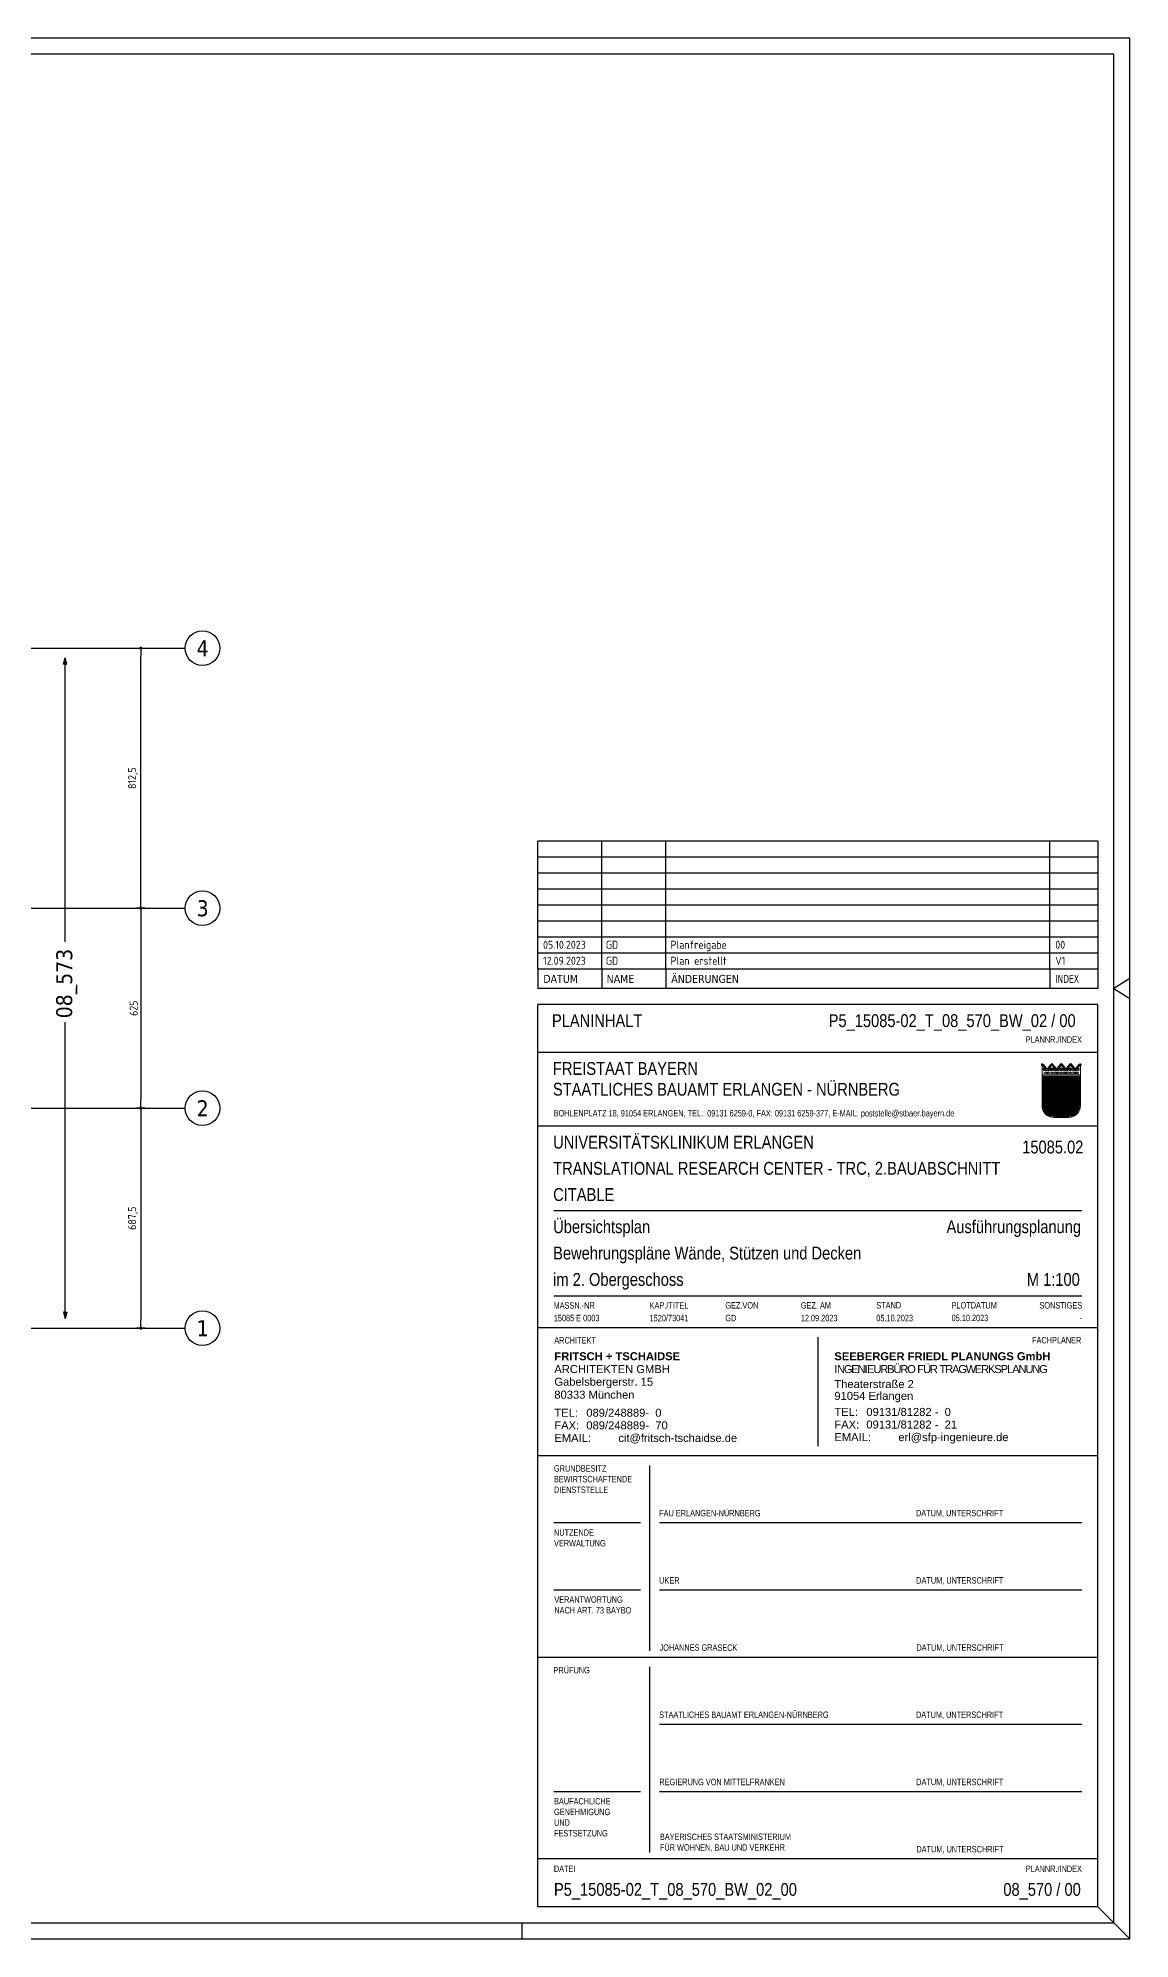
# Model space of a CAD drawing. Extents: x -12.5 to 84.1, y 0 to 59.4.
# Drawn here: x 50 to 84.1, y 0 to 59.4 of the extents above; entities that cross this region are included whole.
import ezdxf
from ezdxf.enums import TextEntityAlignment as Align

# ---------------------------------------------------------------- set-up
doc = ezdxf.new("R2010")
doc.units = 0
doc.linetypes.add('AUSGEZOGEN', pattern=[1000.01, 1000, 0.01])
for name, color, linetype in [('40 A Plankopf Text F+T', 7, 'Continuous'), ('ACHSEN', 7, 'Continuous'), ('BET-ANS', 7, 'Continuous'), ('grau_mittel', 7, 'Continuous'), ('MASSE', 7, 'Continuous'), ('RAHMEN', 7, 'Continuous'), ('RND', 7, 'Continuous'), ('SFP_Achsen', 7, 'Continuous'), ('STEMPEL', 7, 'Continuous'), ('TEXT', 7, 'Continuous')]:
    doc.layers.add(name, color=color, linetype=linetype)
doc.layers.add('NOPLOT', color=7, linetype='Continuous', plot=False)
doc.styles.add('ERSTELLTER_STIL_3', font='arial.ttf')
doc.styles.add('ERSTELLTER_STIL_4', font='arialbd.ttf')
doc.styles.add('helv', font='tahoma.ttf')
doc.styles.add('plankopf_ArialN', font='ARIALN.TTF')
doc.styles.add('txt', font='isocp.shx')
doc.dimstyles.new('DOT_I', dxfattribs={"dimtxt": 0.25, "dimasz": 0.25, "dimexe": 0.1, "dimexo": 0.3, "dimgap": 0.1, "dimtad": 1, "dimdec": 3, "dimzin": 3, "dimtxsty": 'txt', "dimblk": 'DOT', "dimblk1": 'DOT', "dimblk2": 'DOT', "dimsah": 1, "dimcen": 0.1, "dimse1": 1, "dimse2": 1, "dimazin": 0, "dimtfac": 1, "dimtdec": 4, "dimtix": 1, "dimtmove": 2, "dimatfit": 3, "dimfxl": 0, "dimtvp": 1, "dimtolj": 1, "dimtzin": 0, "dimarcsym": 0})
pattern_1 = [(0, (-322.07857, -163.97815), (8e-17, 0.254), [])]

# ---------------------------------------------------------------- blocks, each defined once
blk = doc.blocks.new('Bundeslandwappen')
at = {"lineweight": 9, "true_color": 0xffffff}
for points in [[(-5.75, 16.5), (-5.98, 16.5), (-5.98, 16.29), (-5.75, 16.29)], [(-5.09, 15.68), (-5.31, 15.68), (-5.31, 15.47), (-5.09, 15.47)], [(-3.49, 15.68), (-3.71, 15.68), (-3.71, 15.47), (-3.49, 15.47)], [(-2.82, 16.5), (-3.05, 16.5), (-3.05, 16.29), (-2.82, 16.29)], [(-2.15, 15.68), (-2.38, 15.68), (-2.38, 15.47), (-2.15, 15.47)], [(-0.56, 15.68), (-0.78, 15.68), (-0.78, 15.47), (-0.56, 15.47)], [(0.11, 16.5), (-0.11, 16.5), (-0.11, 16.29), (0.11, 16.29)], [(0.78, 15.68), (0.56, 15.68), (0.56, 15.47), (0.78, 15.47)], [(2.38, 15.68), (2.15, 15.68), (2.15, 15.47), (2.38, 15.47)], [(3.05, 16.5), (2.82, 16.5), (2.82, 16.29), (3.05, 16.29)], [(3.71, 15.68), (3.49, 15.68), (3.49, 15.47), (3.71, 15.47)], [(5.31, 15.68), (5.09, 15.68), (5.09, 15.47), (5.31, 15.47)], [(5.98, 16.5), (5.75, 16.5), (5.75, 16.29), (5.98, 16.29)]]:
    blk.add_hatch(color=7, dxfattribs=at).paths.add_polyline_path(points)
at = {"true_color": 0xffffff}
for points in [[(-5.34, 12.59), (-5.7, 12.59), (-5.7, 12.19), (-5.07, 11.96)], [(-1.42, 10.67), (-5.07, 11.96), (-3.57, 8.42), (0.08, 7.13)], [(0.86, 12.59), (-2.24, 12.59), (-1.42, 10.67), (2.23, 9.38)], [(3.96, 12.59), (1.66, 12.59), (4.37, 11.63)], [(-3.57, 8.42), (-5.7, 9.18), (-5.7, 6.17), (-2.07, 4.88)], [(-5.7, 6.14), (-5.7, 3.7, 0.041392), (-5.65, 3.14), (-4.21, 2.63)], [(3.73, 5.84), (0.08, 7.13), (1.58, 3.59), (5.23, 2.29)], [(5.7, 8.15), (2.23, 9.38), (3.73, 5.84), (5.7, 5.14)], [(5.7, 11.16), (4.37, 11.63), (5.7, 8.5)], [(-0.56, 1.34), (-4.21, 2.63), (-3.29, 0.45, 0.073774), (-2.3, 0.3), (-0.12, 0.3)], [(1.58, 3.59), (-2.07, 4.88), (-0.56, 1.34), (2.36, 0.3, 0.043654), (2.95, 0.36)]]:
    blk.add_hatch(color=7, dxfattribs=at).paths.add_polyline_path(points)
at = {"lineweight": 9}
h = blk.add_hatch(dxfattribs=at)
h.set_pattern_fill('ANSI31', color=256, scale=0.08, angle=315, style=0)
h.set_pattern_definition(pattern_1)
h.paths.add_polyline_path([(-5.07, 11.96), (-5.7, 12.19), (-5.7, 9.18), (-3.57, 8.42)])
h = blk.add_hatch(dxfattribs=at)
h.set_pattern_fill('ANSI31', color=256, scale=0.08, angle=315, style=0)
h.set_pattern_definition(pattern_1)
h.paths.add_polyline_path([(-2.24, 12.59), (-5.34, 12.59), (-5.07, 11.96), (-1.42, 10.67)])
h = blk.add_hatch(dxfattribs=at)
h.set_pattern_fill('ANSI31', color=256, scale=0.08, angle=315, style=0)
h.set_pattern_definition(pattern_1)
h.paths.add_polyline_path([(4.37, 11.63), (1.66, 12.59), (0.86, 12.59), (2.23, 9.38), (5.7, 8.15), (5.7, 8.5)])
h = blk.add_hatch(dxfattribs=at)
h.set_pattern_fill('ANSI31', color=256, scale=0.08, angle=315, style=0)
h.set_pattern_definition(pattern_1)
h.paths.add_polyline_path([(5.7, 12.59), (3.96, 12.59), (4.37, 11.63), (5.7, 11.16)])
h = blk.add_hatch(dxfattribs=at)
h.set_pattern_fill('ANSI31', color=256, scale=0.08, angle=315, style=0)
h.set_pattern_definition(pattern_1)
h.paths.add_polyline_path([(-2.07, 4.88), (-5.7, 6.17), (-5.7, 6.14), (-4.21, 2.63), (-0.56, 1.34)])
h = blk.add_hatch(dxfattribs=at)
h.set_pattern_fill('ANSI31', color=256, scale=0.08, angle=315, style=0)
h.set_pattern_definition(pattern_1)
h.paths.add_polyline_path([(0.08, 7.13), (-3.57, 8.42), (-2.07, 4.88), (1.58, 3.59)])
h = blk.add_hatch(dxfattribs=at)
h.set_pattern_fill('ANSI31', color=256, scale=0.08, angle=315, style=0)
h.set_pattern_definition(pattern_1)
h.paths.add_polyline_path([(2.23, 9.38), (-1.42, 10.67), (0.08, 7.13), (3.73, 5.84)])
h = blk.add_hatch(dxfattribs=at)
h.set_pattern_fill('ANSI31', color=256, scale=0.08, angle=315, style=0)
h.set_pattern_definition(pattern_1)
h.paths.add_polyline_path([(-4.21, 2.63), (-5.65, 3.14, 0.285055), (-3.29, 0.45)])
h = blk.add_hatch(dxfattribs=at)
h.set_pattern_fill('ANSI31', color=256, scale=0.08, angle=315, style=0)
h.set_pattern_definition(pattern_1)
h.paths.add_polyline_path([(-0.56, 1.34), (-0.12, 0.3), (2.3, 0.3, 0.004354), (2.36, 0.3)])
h = blk.add_hatch(dxfattribs=at)
h.set_pattern_fill('ANSI31', color=256, scale=0.08, angle=315, style=0)
h.set_pattern_definition(pattern_1)
h.paths.add_polyline_path([(5.31, 2.11), (5.23, 2.29), (1.58, 3.59), (2.95, 0.36, 0.22704)])
h = blk.add_hatch(dxfattribs=at)
h.set_pattern_fill('ANSI31', color=256, scale=0.08, angle=315, style=0)
h.set_pattern_definition(pattern_1)
h.paths.add_polyline_path([(5.7, 5.14), (3.73, 5.84), (5.23, 2.29), (5.37, 2.24, 0.111178), (5.7, 3.7)])
for p, q in [((-6, 16.1), (-6, 3.7)), ((-6, 13.29), (6, 13.29)), ((-6, 12.94), (6, 12.94)), ((-5.7, 12.59), (-5.7, 3.7)), ((-5.7, 12.59), (5.7, 12.59)), ((-5.7, 12.19), (5.7, 8.15)), ((-5.64, 14.97), (-5.64, 15.18)), ((-5.61, 16.59), (-5.62, 16.68)), ((-5.34, 12.59), (-0.12, 0.3)), ((-5.33, 15.19), (-5.33, 15.05)), ((-4.68, 14.54), (-5.26, 14.54)), ((-4.12, 14.54), (-3.54, 14.54)), ((-3.47, 15.19), (-3.47, 15.05)), ((-3.36, 13.9), (-2.93, 14.17)), ((-2.93, 13.63), (-3.36, 13.9)), ((-3.19, 16.59), (-3.18, 16.67)), ((-3.16, 14.97), (-3.16, 15.18)), ((-2.93, 15.58), (-2.93, 14.47)), ((-2.93, 14.17), (-2.5, 13.9)), ((-2.5, 13.9), (-2.93, 13.63)), ((-2.71, 14.97), (-2.71, 15.18)), ((-2.68, 16.59), (-2.69, 16.67)), ((-2.4, 15.19), (-2.4, 15.05)), ((-1.74, 14.54), (-2.32, 14.54)), ((-2.24, 12.59), (2.95, 0.36)), ((-1.19, 14.54), (-0.61, 14.54)), ((-0.54, 15.19), (-0.54, 15.05)), ((0, 14.17), (-0.43, 13.9)), ((-0.43, 13.9), (0, 13.63)), ((-0.25, 16.59), (-0.24, 16.67)), ((-0.22, 14.97), (-0.22, 15.18)), ((0, 15.58), (0, 14.47)), ((0.43, 13.9), (0, 14.17)), ((0, 13.63), (0.43, 13.9)), ((0.22, 14.97), (0.22, 15.18)), ((0.25, 16.59), (0.24, 16.67)), ((0.54, 15.19), (0.54, 15.05)), ((1.19, 14.54), (0.61, 14.54)), ((0.86, 12.59), (5.31, 2.11)), ((1.66, 12.59), (5.7, 11.16)), ((1.74, 14.54), (2.32, 14.54)), ((2.4, 15.19), (2.4, 15.05)), ((2.93, 14.17), (2.5, 13.9)), ((2.5, 13.9), (2.93, 13.63)), ((2.68, 16.59), (2.69, 16.67)), ((2.71, 14.97), (2.71, 15.18)), ((2.93, 15.58), (2.93, 14.47)), ((3.36, 13.9), (2.93, 14.17)), ((2.93, 13.63), (3.36, 13.9)), ((3.16, 14.97), (3.16, 15.18)), ((3.19, 16.59), (3.18, 16.67)), ((3.47, 15.19), (3.47, 15.05)), ((4.12, 14.54), (3.54, 14.54)), ((3.96, 12.59), (5.7, 8.5)), ((4.68, 14.54), (5.26, 14.54)), ((5.33, 15.19), (5.33, 15.05)), ((5.61, 16.59), (5.62, 16.68)), ((5.64, 14.97), (5.64, 15.18)), ((5.7, 3.7), (5.7, 12.59)), ((6, 3.7), (6, 16.1)), ((-5.7, 9.18), (5.7, 5.14)), ((-5.7, 6.17), (5.37, 2.24)), ((-5.7, 6.14), (-3.29, 0.45)), ((-5.66, 3.14), (2.36, 0.3)), ((-2.3, 0.3), (2.3, 0.3)), ((-2.3, 0), (2.3, 0))]:
    blk.add_line(p, q, dxfattribs=at)
for points in [[(-5.75, 16.29), (-5.98, 16.29), (-5.98, 16.5), (-5.75, 16.5)], [(-5.09, 15.47), (-5.31, 15.47), (-5.31, 15.68), (-5.09, 15.68)], [(-4.07, 13.71), (-4.83, 13.71), (-4.83, 14.1), (-4.07, 14.1)], [(-3.71, 15.47), (-3.49, 15.47), (-3.49, 15.68), (-3.71, 15.68)], [(-2.82, 16.29), (-3.05, 16.29), (-3.05, 16.5), (-2.82, 16.5)], [(-2.15, 15.47), (-2.38, 15.47), (-2.38, 15.68), (-2.15, 15.68)], [(-1.8, 13.71), (-1.04, 13.71), (-1.04, 14.1), (-1.8, 14.1)], [(-0.78, 15.47), (-0.56, 15.47), (-0.56, 15.68), (-0.78, 15.68)], [(0.11, 16.29), (-0.11, 16.29), (-0.11, 16.5), (0.11, 16.5)], [(0.78, 15.47), (0.56, 15.47), (0.56, 15.68), (0.78, 15.68)], [(1.8, 13.71), (1.04, 13.71), (1.04, 14.1), (1.8, 14.1)], [(2.15, 15.47), (2.38, 15.47), (2.38, 15.68), (2.15, 15.68)], [(3.05, 16.29), (2.82, 16.29), (2.82, 16.5), (3.05, 16.5)], [(3.71, 15.47), (3.49, 15.47), (3.49, 15.68), (3.71, 15.68)], [(4.07, 13.71), (4.83, 13.71), (4.83, 14.1), (4.07, 14.1)], [(5.09, 15.47), (5.31, 15.47), (5.31, 15.68), (5.09, 15.68)], [(5.75, 16.29), (5.98, 16.29), (5.98, 16.5), (5.75, 16.5)]]:
    blk.add_lwpolyline(points, close=True, dxfattribs=at)
for centre in [(-5.28, 13.9), (-3.71, 13.9), (-2.2, 13.9), (-0.68, 13.9), (0.68, 13.9), (2.2, 13.9), (3.71, 13.9), (5.28, 13.9)]:
    blk.add_circle(centre, 0.123, dxfattribs=at)
for centre, radius, start, end in [((-5.89, 16.45), 0.362, 44.66814, 253.11831), ((-5.67, 16.67), 0.05, 6.6615, 44.66814), ((-5.49, 15.18), 0.157, 3.2756, 179.55206), ((-5.19, 14.99), 0.453, 182.83284, 261.30427), ((-5.56, 16.59), 0.05, 186.6615, 265.62087), ((-5.42, 15.99), 0.179, 74.78828, 15.13561), ((-5.59, 16.26), 0.281, 346.02321, 85.62087), ((-5.36, 16.21), 0.05, 254.78828, 346.02321), ((-5.26, 15.23), 0.191, 249.63581, 3.08566), ((-5.2, 16.05), 0.05, 93.06329, 195.13561), ((-5.19, 15.87), 0.224, 350.95424, 93.06329), ((-5.02, 15.24), 0.05, 82.94673, 183.08566), ((-4.99, 15.54), 0.249, 262.94673, 77.88554), ((-4.92, 15.83), 0.05, 170.95424, 257.88554), ((-4.62, 14.89), 0.224, 71.40005, 0), ((-4.71, 14.85), 0.312, 275.96495, 353.97732), ((-4.4, 15.24), 0.208, 317.07745, 222.92255), ((-4.18, 14.89), 0.224, 180, 108.59995), ((-4.09, 14.85), 0.312, 186.02268, 264.03505), ((-3.81, 15.54), 0.249, 102.11446, 277.05327), ((-3.88, 15.83), 0.05, 282.11446, 9.04576), ((-3.61, 15.87), 0.224, 86.93671, 189.04576), ((-3.78, 15.24), 0.05, 356.91434, 97.05327), ((-3.54, 15.23), 0.191, 176.91434, 290.36419), ((-3.6, 16.05), 0.05, 344.86439, 86.93671), ((-3.38, 15.99), 0.179, 164.86439, 105.21172), ((-3.61, 14.99), 0.453, 278.69573, 357.16716), ((-3.21, 16.26), 0.281, 94.37913, 193.97679), ((-3.44, 16.21), 0.05, 193.97679, 285.21172), ((-3.31, 15.18), 0.157, 0.44794, 176.7244), ((-3.24, 16.59), 0.05, 274.37913, 353.3385), ((-3.13, 16.67), 0.05, 155.22882, 173.3385), ((-2.93, 16.58), 0.264, 24.0166, 155.34093), ((-2.55, 15.18), 0.157, 3.2756, 179.55206), ((-2.26, 14.99), 0.453, 182.83284, 261.30427), ((-2.74, 16.66), 0.05, 6.6615, 24.0166), ((-2.63, 16.59), 0.05, 186.6615, 265.62087), ((-2.49, 15.99), 0.179, 74.78828, 15.13561), ((-2.65, 16.26), 0.281, 346.02321, 85.62087), ((-2.43, 16.21), 0.05, 254.78828, 346.02321), ((-2.33, 15.23), 0.191, 249.63581, 3.08566), ((-2.27, 16.05), 0.05, 93.06329, 195.13561), ((-2.26, 15.87), 0.224, 350.95424, 93.06329), ((-2.09, 15.24), 0.05, 82.94673, 183.08566), ((-2.05, 15.54), 0.249, 262.94673, 77.88554), ((-1.99, 15.83), 0.05, 170.95424, 257.88554), ((-1.69, 14.89), 0.224, 71.40005, 0), ((-1.78, 14.85), 0.312, 275.96495, 353.97732), ((-1.47, 15.24), 0.208, 317.07745, 222.92255), ((-1.24, 14.89), 0.224, 180, 108.59995), ((-1.16, 14.85), 0.312, 186.02268, 264.03505), ((-0.88, 15.54), 0.249, 102.11446, 277.05327), ((-0.94, 15.83), 0.05, 282.11446, 9.04576), ((-0.67, 15.87), 0.224, 86.93671, 189.04576), ((-0.84, 15.24), 0.05, 356.91434, 97.05327), ((-0.6, 15.23), 0.191, 176.91434, 290.36419), ((-0.66, 16.05), 0.05, 344.86439, 86.93671), ((-0.44, 15.99), 0.179, 164.86439, 105.21172), ((-0.68, 14.99), 0.453, 278.69573, 357.16716), ((-0.28, 16.26), 0.281, 94.37913, 193.97679), ((-0.5, 16.21), 0.05, 193.97679, 285.21172), ((-0.38, 15.18), 0.157, 0.44794, 176.7244), ((-0.3, 16.59), 0.05, 274.37913, 353.3385), ((0, 16.58), 0.264, 24.0166, 155.34093), ((-0.19, 16.67), 0.05, 155.22882, 173.3385), ((0.38, 15.18), 0.157, 3.2756, 179.55206), ((0.68, 14.99), 0.453, 182.83284, 261.30427), ((0.19, 16.66), 0.05, 6.6615, 24.0166), ((0.3, 16.59), 0.05, 186.6615, 265.62087), ((0.44, 15.99), 0.179, 74.78828, 15.13561), ((0.28, 16.26), 0.281, 346.02321, 85.62087), ((0.5, 16.21), 0.05, 254.78828, 346.02321), ((0.6, 15.23), 0.191, 249.63581, 3.08566), ((0.66, 16.05), 0.05, 93.06329, 195.13561), ((0.67, 15.87), 0.224, 350.95424, 93.06329), ((0.84, 15.24), 0.05, 82.94673, 183.08566), ((0.88, 15.54), 0.249, 262.94673, 77.88554), ((0.94, 15.83), 0.05, 170.95424, 257.88554), ((1.24, 14.89), 0.224, 71.40005, 0), ((1.16, 14.85), 0.312, 275.96495, 353.97732), ((1.47, 15.24), 0.208, 317.07745, 222.92255), ((1.69, 14.89), 0.224, 180, 108.59995), ((1.78, 14.85), 0.312, 186.02268, 264.03505), ((2.05, 15.54), 0.249, 102.11446, 277.05327), ((1.99, 15.83), 0.05, 282.11446, 9.04576), ((2.26, 15.87), 0.224, 86.93671, 189.04576), ((2.09, 15.24), 0.05, 356.91434, 97.05327), ((2.33, 15.23), 0.191, 176.91434, 290.36419), ((2.27, 16.05), 0.05, 344.86439, 86.93671), ((2.49, 15.99), 0.179, 164.86439, 105.21172), ((2.26, 14.99), 0.453, 278.69573, 357.16716), ((2.65, 16.26), 0.281, 94.37913, 193.97679), ((2.43, 16.21), 0.05, 193.97679, 285.21172), ((2.55, 15.18), 0.157, 0.44794, 176.7244), ((2.63, 16.59), 0.05, 274.37913, 353.3385), ((2.93, 16.58), 0.264, 24.0166, 155.34093), ((2.74, 16.67), 0.05, 155.22882, 173.3385), ((3.31, 15.18), 0.157, 3.2756, 179.55206), ((3.61, 14.99), 0.453, 182.83284, 261.30427), ((3.13, 16.66), 0.05, 6.6615, 24.0166), ((3.24, 16.59), 0.05, 186.6615, 265.62087), ((3.38, 15.99), 0.179, 74.78828, 15.13561), ((3.21, 16.26), 0.281, 346.02321, 85.62087), ((3.44, 16.21), 0.05, 254.78828, 346.02321), ((3.54, 15.23), 0.191, 249.63581, 3.08566), ((3.6, 16.05), 0.05, 93.06329, 195.13561), ((3.61, 15.87), 0.224, 350.95424, 93.06329), ((3.78, 15.24), 0.05, 82.94673, 183.08566), ((3.81, 15.54), 0.249, 262.94673, 77.88554), ((3.88, 15.83), 0.05, 170.95424, 257.88554), ((4.18, 14.89), 0.224, 71.40005, 0), ((4.09, 14.85), 0.312, 275.96495, 353.97732), ((4.4, 15.24), 0.208, 317.07745, 222.92255), ((4.62, 14.89), 0.224, 180, 108.59995), ((4.71, 14.85), 0.312, 186.02268, 264.03505), ((4.99, 15.54), 0.249, 102.11446, 277.05327), ((4.92, 15.83), 0.05, 282.11446, 9.04576), ((5.19, 15.87), 0.224, 86.93671, 189.04576), ((5.02, 15.24), 0.05, 356.91434, 97.05327), ((5.26, 15.23), 0.191, 176.91434, 290.36419), ((5.2, 16.05), 0.05, 344.86439, 86.93671), ((5.42, 15.99), 0.179, 164.86439, 105.21172), ((5.19, 14.99), 0.453, 278.69573, 357.16716), ((5.59, 16.26), 0.281, 94.37913, 193.97679), ((5.36, 16.21), 0.05, 193.97679, 285.21172), ((5.49, 15.18), 0.157, 0.44794, 176.7244), ((5.56, 16.59), 0.05, 274.37913, 353.3385), ((5.67, 16.67), 0.05, 135.33186, 173.3385), ((5.89, 16.45), 0.362, 286.88169, 135.33186), ((-2.3, 3.7), 3.7, 180, 270), ((-2.3, 3.7), 3.4, 180, 270), ((2.3, 3.7), 3.7, 270, 0), ((2.3, 3.7), 3.4, 270, 0)]:
    blk.add_arc(centre, radius, start, end, dxfattribs=at)
blk = doc.blocks.new('Plankopf_PU')
for p, q in [((-18.5, 25.4), (-18.5, 27.7)), ((-1, 27.7), (-18.5, 27.7)), ((-1, 27.7), (-18.5, 27.7)), ((-1, 25.4), (-1, 27.7)), ((-1, 25.4), (-18.5, 25.4)), ((-1, 25.4), (-18.5, 25.4)), ((-18.5, 19.1), (-18.5, 25.4)), ((-1, 19.1), (-1, 25.4)), ((-1.5, 22.75), (-18, 22.75)), ((-18, 20.1), (-1.5, 20.1)), ((-18.5, 15.1), (-18.5, 19.1)), ((-1, 19.1), (-18.5, 19.1)), ((-1, 15.1), (-1, 19.1)), ((-9.75, 18.8), (-9.75, 15.4)), ((-1, 15.1), (-18.5, 15.1)), ((-1, 15.1), (-18.5, 15.1)), ((-18.5, 8.8), (-18.5, 15.1)), ((-1, 8.8), (-1, 15.1)), ((-15, 9), (-15, 14.8)), ((-15.3, 13), (-18, 13)), ((-1.5, 13), (-14.7, 13)), ((-15.3, 10.9), (-18, 10.9)), ((-1.5, 10.9), (-14.7, 10.9)), ((-18.5, 2.5), (-18.5, 8.8)), ((-1, 8.8), (-18.5, 8.8)), ((-15, 2.7), (-15, 8.5)), ((-1, 2.5), (-1, 8.8)), ((-1.5, 6.7), (-14.7, 6.7)), ((-15.3, 4.6), (-18, 4.6)), ((-1.5, 4.6), (-14.7, 4.6)), ((-1, 2.5), (-18.5, 2.5)), ((-18.5, 1), (-18.5, 2.5)), ((-1, 2.5), (-18.5, 2.5)), ((-1, 1), (-1, 2.5)), ((-1, 1), (-18.5, 1))]:
    blk.add_line(p, q)
at = {"xscale": 0.1, "yscale": 0.1, "zscale": 0.1}
blk.add_blockref('Bundeslandwappen', (-2.148, 25.669), dxfattribs=at)
at = {"linetype": 'AUSGEZOGEN', "lineweight": 35, "style": 'plankopf_ArialN'}
for s, height, p in [('FREISTAAT BAYERN', 0.4, (-18.032, 27.401)), ('PRÜFUNG', 0.2, (-18.013, 8.5))]:
    blk.add_text(s, height=height, dxfattribs=at).set_placement(p, align=Align.TOP_LEFT)
blk.add_text('STAATLICHES BAUAMT ERLANGEN - NÜRNBERG', height=0.4, dxfattribs=at).set_placement((-18.032, 26.552), align=Align.MIDDLE_LEFT)
at = {"style": 'plankopf_ArialN'}
for s, p in [('BOHLENPLATZ 18, 91054 ERLANGEN, TEL.: 09131 6259-0, FAX: 09131 6259-377, E-MAIL: poststelle@stbaer.bayern.de', (-18.012, 25.702)), ('MASSN.-NR', (-18.011, 19.698)), ('KAP./TITEL', (-15.01, 19.698)), ('GEZ.VON', (-12.644, 19.7)), ('GEZ. AM', (-10.286, 19.7)), ('STAND', (-7.927, 19.702)), ('PLOTDATUM', (-5.574, 19.7)), ('FAU ERLANGEN-NÜRNBERG', (-14.712, 13.207)), ('DATUM, UNTERSCHRIFT', (-6.687, 13.207)), ('UKER', (-14.712, 11.107)), ('DATUM, UNTERSCHRIFT', (-6.68, 11.106)), ('JOHANNES GRASECK', (-14.7, 9.005)), ('DATUM, UNTERSCHRIFT', (-6.675, 9.005)), ('STAATLICHES BAUAMT ERLANGEN-NÜRNBERG', (-14.712, 6.907)), ('DATUM, UNTERSCHRIFT', (-6.687, 6.907)), ('REGIERUNG VON MITTELFRANKEN', (-14.705, 4.806)), ('DATUM, UNTERSCHRIFT', (-6.68, 4.806)), ('DATUM, UNTERSCHRIFT', (-6.675, 2.705)), ('DATEI', (-18.002, 2.095))]:
    blk.add_text(s, height=0.2, dxfattribs=at).set_placement(p)
for s, p in [('SONSTIGES', (-1.493, 19.7)), ('PLANNR./INDEX', (-1.501, 2.095))]:
    blk.add_text(s, height=0.2, dxfattribs=at).set_placement(p, align=Align.RIGHT)
at = {"linetype": 'AUSGEZOGEN', "lineweight": 35, "style": 'plankopf_ArialN'}
blk.add_text('ARCHITEKT', height=0.2, dxfattribs=at).set_placement((-17.989, 18.607))
blk.add_text('FACHPLANER', height=0.2, dxfattribs=at).set_placement((-1.52, 18.611), align=Align.RIGHT)
at = {"insert": (-5.574, 19.303), "char_height": 0.2, "attachment_point": 7, "style": 'plankopf_ArialN'}
blk.add_mtext('05.10.2023', dxfattribs=at)
at = {"char_height": 0.2, "attachment_point": 1, "style": 'plankopf_ArialN'}
for s, insert, width in [('GRUNDBESITZ\\PBEWIRTSCHAFTENDE DIENSTSTELLE', (-18, 14.804), 2.5), ('NUTZENDE^JVERWALTUNG', (-17.998, 12.8), 2.69843), ('VERANTWORTUNG  NACH ART. 73 BAYBO', (-17.988, 10.705), 2.68768), ('BAUFACHLICHE GENEHMIGUNG UND FESTSETZUNG', (-17.998, 4.404), 2.2311), ('BAYERISCHES STAATSMINISTERIUM ^JFÜR WOHNEN, BAU UND VERKEHR', (-14.689, 3.294), 9.29412)]:
    blk.add_mtext(s, dxfattribs=dict(at, insert=insert, width=width))
at = {"style": 'plankopf_ArialN'}
for tag, p in [('PROJEKTBEZEICHNUNGZ1', (-18.025, 24.578)), ('PROJEKTBEZEICHNUNGZ2', (-18.025, 23.761)), ('PROJEKTBEZEICHNUNGZ3', (-18.025, 22.941))]:
    blk.add_attdef(tag, text='', height=0.4, dxfattribs=at).set_placement(p, align=Align.BOTTOM_LEFT)
for tag, p in [('GEB.-NR', (-1.5, 24.946)), ('0.000X', (-1.507, 1.749))]:
    blk.add_attdef(tag, text='', height=0.4, dxfattribs=at).set_placement(p, align=Align.TOP_RIGHT)
for tag, p, height in [('PLANINHALTZ1', (-18.025, 22.055), 0.4), ('PLANINHALTZ2', (-18.025, 21.232), 0.4), ('PLANINHALTZ3', (-18.025, 20.409), 0.4), ('MASSN.-NR', (-18.005, 19.303), 0.2), ('KAPITEL/TITEL', (-15.01, 19.303), 0.2), ('GEZ_VON', (-12.644, 19.303), 0.2), ('GEZ_AM', (-10.286, 19.303), 0.2), ('STAND', (-7.927, 19.303), 0.2)]:
    blk.add_attdef(tag, p, '', height=height, dxfattribs=at)
for tag, height, p in [('PLANUNGSPHASE', 0.4, (-1.5, 22.055)), ('PROJEKTKATEGORIE', 0.4, (-1.5, 21.232)), ('MAßSTAB', 0.4, (-1.5, 20.409)), ('SONSTIGES', 0.2, (-1.5, 19.303))]:
    blk.add_attdef(tag, text='', height=height, dxfattribs=at).set_placement(p, align=Align.RIGHT)
at = {"layer": '40 A Plankopf Text F+T', "color": 7, "linetype": 'Continuous', "lineweight": 13, "char_height": 0.25, "attachment_point": 7}
for s, insert, style in [('\\A1;ARCHITEKTEN GMBH', (-17.988, 17.68), 'ERSTELLTER_STIL_3'), ('\\A1;FRITSCH + TSCHAIDSE ', (-17.988, 18.081), 'ERSTELLTER_STIL_4'), ('\\A1;SEEBERGER FRIEDL PLANUNGS GmbH', (-9.238, 18.081), 'ERSTELLTER_STIL_4'), ('\\A1;{\\T0.8;INGENIEURBÜRO FÜR TRAGWERKSPLANUNG}', (-9.238, 17.68), 'ERSTELLTER_STIL_3'), ('\\A1;Gabelsbergerstr. 15', (-17.988, 17.212), 'ERSTELLTER_STIL_3'), ('\\A1;Theaterstraße 2', (-9.238, 17.212), 'ERSTELLTER_STIL_3'), ('\\A1;80333 München', (-17.988, 16.879), 'ERSTELLTER_STIL_3'), ('\\A1;91054 Erlangen', (-9.238, 16.771), 'ERSTELLTER_STIL_3')]:
    blk.add_mtext(s, dxfattribs=dict(at, insert=insert, style=style))
at = {"layer": '40 A Plankopf Text F+T', "color": 7, "linetype": 'Continuous', "lineweight": 13, "char_height": 0.25, "attachment_point": 7, "line_spacing_factor": 0.945293, "style": 'ERSTELLTER_STIL_3'}
for s, insert in [('\\A1;TEL: ^I089/248889-  0\\PFAX: ^I089/248889-  70\\PEMAIL: ^Icit@fritsch-tschaidse.de', (-17.988, 15.481)), ('\\A1;TEL: ^I09131/81282 -  0\\PFAX: ^I09131/81282 -  21\\PEMAIL: ^Ierl@sfp-ingenieure.de', (-9.238, 15.481))]:
    blk.add_mtext(s, dxfattribs=dict(at, insert=insert))
blk = doc.blocks.new('Plankopf-ER')
at = {"layer": 'RAHMEN', "color": 7, "linetype": 'Continuous'}
for p, q in [((-0.5, 4.6), (-18, 4.6)), ((-18, 4.1), (-18, 4.6)), ((-16, 4.1), (-16, 4.6)), ((-14, 4.1), (-14, 4.6)), ((-2, 4.1), (-2, 4.6)), ((-0.5, 4.6), (-0.5, 4.1)), ((-0.5, 4.1), (-18, 4.1)), ((-18, 3.6), (-18, 4.1)), ((-0.5, 3.6), (-18, 3.6)), ((-18, 3.1), (-18, 3.6)), ((-16, 3.6), (-16, 4.1)), ((-16, 3.1), (-16, 3.6)), ((-14, 3.6), (-14, 4.1)), ((-14, 3.1), (-14, 3.6)), ((-2, 3.6), (-2, 4.1)), ((-2, 3.1), (-2, 3.6)), ((-0.5, 4.1), (-0.5, 3.6)), ((-0.5, 3.6), (-0.5, 3.1)), ((-0.5, 3.1), (-18, 3.1)), ((-18, 2.6), (-18, 3.1)), ((-16, 2.6), (-16, 3.1)), ((-14, 2.6), (-14, 3.1)), ((-2, 2.6), (-2, 3.1)), ((-0.5, 3.1), (-0.5, 2.6)), ((-0.5, 2.6), (-18, 2.6)), ((-18, 2.1), (-18, 2.6)), ((-16, 2.1), (-16, 2.6)), ((-14, 2.1), (-14, 2.6)), ((-2, 2.1), (-2, 2.6)), ((-0.5, 2.6), (-0.5, 2.1)), ((-0.5, 2.1), (-18, 2.1)), ((-18, 1.6), (-18, 2.1)), ((-16, 1.6), (-16, 2.1)), ((-14, 1.6), (-14, 2.1)), ((-2, 1.6), (-2, 2.1)), ((-0.5, 2.1), (-0.5, 1.6)), ((-0.5, 1.6), (-18, 1.6)), ((-18, 1.1), (-18, 1.6)), ((-16, 1.1), (-16, 1.6)), ((-14, 1.1), (-14, 1.6)), ((-2, 1.1), (-2, 1.6)), ((-0.5, 1.6), (-0.5, 1.1)), ((-0.5, 1.1), (-18, 1.1)), ((-18, 0.6), (-18, 1.1)), ((-0.5, 0.6), (-18, 0.6)), ((-18, 0.6), (-18, 0)), ((-16, 0.6), (-16, 1.1)), ((-16, 0.6), (-16, 0)), ((-14, 0.6), (-14, 1.1)), ((-14, 0.6), (-14, 0)), ((-2, 0.6), (-2, 1.1)), ((-2, 0.6), (-2, 0)), ((-0.5, 1.1), (-0.5, 0.6)), ((-0.5, 0.6), (-0.5, 0)), ((-0.5, 0), (-18, 0))]:
    blk.add_line(p, q, dxfattribs=at)
at = {"layer": 'RAHMEN', "color": 7, "linetype": 'Continuous', "style": 'txt'}
for tag, p in [('INDEX-D8', (-17.841, 4.242)), ('INDEX-N8', (-15.876, 4.242)), ('INDEX-X8', (-13.857, 4.242)), ('INDEX8', (-1.833, 4.242)), ('INDEX-D7', (-17.841, 3.742)), ('INDEX-N7', (-15.876, 3.742)), ('INDEX-X7', (-13.857, 3.742)), ('INDEX7', (-1.833, 3.742)), ('INDEX-D6', (-17.841, 3.242)), ('INDEX-D5', (-17.841, 2.742)), ('INDEX-N6', (-15.876, 3.242)), ('INDEX-N5', (-15.876, 2.742)), ('INDEX-X6', (-13.857, 3.242)), ('INDEX-X5', (-13.857, 2.742)), ('INDEX6', (-1.833, 3.242)), ('INDEX5', (-1.833, 2.742)), ('INDEX-D4', (-17.841, 2.242)), ('INDEX-N4', (-15.876, 2.242)), ('INDEX-X4', (-13.857, 2.242)), ('INDEX4', (-1.833, 2.242)), ('INDEX-D3', (-17.841, 1.742)), ('INDEX-N3', (-15.876, 1.742)), ('INDEX-X3', (-13.857, 1.742)), ('INDEX3', (-1.833, 1.742)), ('INDEX-D2', (-17.841, 1.242)), ('INDEX-N2', (-15.876, 1.242)), ('INDEX-X2', (-13.857, 1.242)), ('INDEX2', (-1.833, 1.242)), ('INDEX-D1', (-17.841, 0.742)), ('INDEX-N1', (-15.876, 0.742)), ('INDEX-X1', (-13.857, 0.742)), ('INDEX1', (-1.833, 0.742))]:
    blk.add_attdef(tag, p, '', height=0.25, dxfattribs=at)
at = {"layer": 'STEMPEL', "color": 7, "linetype": 'Continuous', "style": 'helv'}
for s, p in [('DATUM', (-17.833, 0.176)), ('NAME', (-15.853, 0.176)), ('ÄNDERUNGEN', (-13.833, 0.176))]:
    blk.add_text(s, height=0.25, dxfattribs=at).set_placement(p)
at = {"layer": 'STEMPEL', "color": 7, "linetype": 'Continuous', "style": 'helv', "width": 0.8}
blk.add_text('INDEX', height=0.25, dxfattribs=at).set_placement((-1.833, 0.176))
blk = doc.blocks.new('DINA1')
at = {"layer": 'RAHMEN', "color": 7, "linetype": 'Continuous'}
for p, q in [((41.74, 59.4), (42.05, 58.9)), ((42.05, 58.9), (42.36, 59.4)), ((84.1, 30.01), (83.6, 29.7)), ((83.6, 29.7), (84.1, 29.39)), ((42.05, 0.5), (41.74, 0)), ((42.36, 0), (42.05, 0.5))]:
    blk.add_line(p, q, dxfattribs=at)
at = {"layer": 'RAHMEN'}
for p, q in [((0, 59.4), (0, 0)), ((84.1, 59.4), (0, 59.4)), ((84.1, 0), (84.1, 59.4)), ((0, 0), (84.1, 0))]:
    blk.add_line(p, q, dxfattribs=at)
at = {"layer": 'RAHMEN', "color": 5}
for p, q in [((2, 58.9), (2, 0.5)), ((83.6, 58.9), (2, 58.9)), ((83.6, 0.5), (83.6, 58.9)), ((2, 0.5), (83.6, 0.5))]:
    blk.add_line(p, q, dxfattribs=at)
at = {"layer": 'RAHMEN', "color": 7}
for p, q in [((21, 0), (21, 0.5)), ((46.1, 0), (46.1, 0.5)), ((65.1, 0.5), (65.1, 0))]:
    blk.add_line(p, q, dxfattribs=at)
at = {"layer": 'RAHMEN', "color": 7, "style": 'txt'}
blk.add_text('DIN A1   0.5 m2', height=0.25, dxfattribs=at).set_placement((1.989, 0.133))
blk = doc.blocks.new('DOT')
at = {"layer": 'MASSE', "color": 7, "linetype": 'Continuous'}
for p, q in [((0, 0), (-1, 0)), ((0, 0.54), (0, -0.54))]:
    blk.add_line(p, q, dxfattribs=at)
at = {"layer": 'MASSE', "color": 7, "linetype": 'Continuous', "const_width": 0.2}
blk.add_lwpolyline([(-0.1, 0, 1), (0.1, 0, 1)], format="xyb", close=True, dxfattribs=at)
blk = doc.blocks.new('*D17')
at = {"layer": 'Defpoints', "color": 0, "linetype": 'AUSGEZOGEN', "transparency": 16777216}
for p in [(53.191, 40.335), (53.191, 40.335), (53.191, 32.21)]:
    blk.add_point(p, dxfattribs=at)
at = {"layer": 'MASSE', "color": 0, "linetype": 'AUSGEZOGEN', "lineweight": -2, "transparency": 16777216}
blk.add_line((53.191, 32.46), (53.191, 40.085), dxfattribs=at)
at = {"layer": 'MASSE', "color": 0, "linetype": 'AUSGEZOGEN', "lineweight": -2, "transparency": 16777216, "xscale": 0.25, "yscale": 0.25, "zscale": 0.25}
for p, rotation in [((53.191, 40.335), 90), ((53.191, 32.21), 270)]:
    blk.add_blockref('DOT', p, dxfattribs=dict(at, rotation=rotation))
at = {"layer": 'MASSE', "color": 0, "linetype": 'AUSGEZOGEN', "transparency": 16777216, "insert": (52.947, 36.272), "char_height": 0.25, "attachment_point": 5, "rotation": 90, "style": 'txt'}
blk.add_mtext('\\A1;812,5', dxfattribs=at)
blk = doc.blocks.new('*D18')
at = {"layer": 'Defpoints', "color": 0, "linetype": 'AUSGEZOGEN', "transparency": 16777216}
for p in [(53.191, 32.21), (53.191, 25.96), (53.191, 25.96)]:
    blk.add_point(p, dxfattribs=at)
at = {"layer": 'MASSE', "color": 0, "linetype": 'AUSGEZOGEN', "lineweight": -2, "transparency": 16777216}
blk.add_line((53.191, 31.96), (53.191, 26.21), dxfattribs=at)
at = {"layer": 'MASSE', "color": 0, "linetype": 'AUSGEZOGEN', "lineweight": -2, "transparency": 16777216, "xscale": 0.25, "yscale": 0.25, "zscale": 0.25}
for p, rotation in [((53.191, 32.21), 90), ((53.191, 25.96), 270)]:
    blk.add_blockref('DOT', p, dxfattribs=dict(at, rotation=rotation))
at = {"layer": 'MASSE', "color": 0, "linetype": 'AUSGEZOGEN', "transparency": 16777216, "insert": (52.966, 29.085), "char_height": 0.25, "attachment_point": 5, "rotation": 90, "style": 'txt'}
blk.add_mtext('\\A1;625', dxfattribs=at)
blk = doc.blocks.new('*D19')
at = {"layer": 'Defpoints', "color": 0, "linetype": 'AUSGEZOGEN', "transparency": 16777216}
for p in [(53.191, 25.96), (53.191, 19.085), (53.191, 19.085)]:
    blk.add_point(p, dxfattribs=at)
at = {"layer": 'MASSE', "color": 0, "linetype": 'AUSGEZOGEN', "lineweight": -2, "transparency": 16777216}
blk.add_line((53.191, 25.71), (53.191, 19.335), dxfattribs=at)
at = {"layer": 'MASSE', "color": 0, "linetype": 'AUSGEZOGEN', "lineweight": -2, "transparency": 16777216, "xscale": 0.25, "yscale": 0.25, "zscale": 0.25}
for p, rotation in [((53.191, 25.96), 90), ((53.191, 19.085), 270)]:
    blk.add_blockref('DOT', p, dxfattribs=dict(at, rotation=rotation))
at = {"layer": 'MASSE', "color": 0, "linetype": 'AUSGEZOGEN', "transparency": 16777216, "insert": (52.947, 22.522), "char_height": 0.25, "attachment_point": 5, "rotation": 90, "style": 'txt'}
blk.add_mtext('\\A1;687,5', dxfattribs=at)
blk = doc.blocks.new('Pfeillinie')
at = {"layer": 'TEXT', "linetype": 'Continuous'}
blk.add_hatch(color=7, dxfattribs=at).paths.add_polyline_path([(0, 0), (-0.8, 0.2), (-0.8, 0), (-0.8, -0.2)])
at = {"layer": 'TEXT', "color": 7, "linetype": 'Continuous'}
for p, q in [((-0.8, 0), (-0.8, 0.2)), ((-0.8, 0.2), (0, 0)), ((-0.8, 0), (-0.8, -0.2)), ((-0.8, -0.2), (0, 0))]:
    blk.add_line(p, q, dxfattribs=at)

msp = doc.modelspace()

# ---------------------------------------------------------------- linework, layer by layer
for p, q in [((83.1, 29.2), (65.6, 29.2)), ((65.6, 27.7), (65.6, 29.2)), ((83.1, 27.7), (83.1, 29.2))]:
    msp.add_line(p, q)
at = {"layer": 'ACHSEN', "color": 140, "linetype": 'AUSGEZOGEN'}
for p, q in [((8.3299, 40.3346), (54.5753, 40.3346)), ((8.3299, 32.2096), (54.5753, 32.2096)), ((8.3299, 25.9596), (54.5753, 25.9596)), ((8.3299, 19.0846), (54.5753, 19.0846))]:
    msp.add_line(p, q, dxfattribs=at)
at = {"layer": 'NOPLOT', "color": 191, "linetype": 'AUSGEZOGEN'}
msp.add_line((83.1, 1), (84.1, 0), dxfattribs=at)
at = {"layer": 'RND', "color": 102, "linetype": 'AUSGEZOGEN'}
for points in [[(50.8247, 31.1571), (50.8247, 40.0346)], [(50.8247, 19.3846), (50.8247, 28.6435)]]:
    msp.add_lwpolyline(points, dxfattribs=at)
at = {"layer": 'SFP_Achsen', "color": 7, "linetype": 'AUSGEZOGEN'}
for centre in [(55.1163, 40.3346), (55.1163, 32.2096), (55.1163, 25.9596), (55.1163, 19.0846)]:
    msp.add_circle(centre, 0.541, dxfattribs=at)

# ---------------------------------------------------------------- block references
at = {"layer": 'BET-ANS'}
msp.add_blockref('Plankopf-ER', (83.6, 29.7), dxfattribs=at).add_auto_attribs({'INDEX1': 'V1', 'INDEX-N1': 'GD', 'INDEX-D1': '12.09.2023', 'INDEX-X1': 'Plan erstellt', 'INDEX2': '00', 'INDEX-N2': 'GD', 'INDEX-D2': '05.10.2023', 'INDEX-X2': 'Planfreigabe'})
ref = msp.add_blockref('Plankopf_PU', (84.1, 0), dxfattribs=at)
ref.add_attrib('0.000X', '08_570 / 00', dxfattribs={"layer": '0', "height": 0.4, "style": 'plankopf_ArialN'}).set_placement((82.5631, 1.7489), align=Align.TOP_RIGHT)
ref.add_attrib('STAND', '05.10.2023', (76.1733, 19.3032), dxfattribs={"layer": '0', "height": 0.2, "style": 'plankopf_ArialN'})
ref.add_attrib('PLANINHALTZ1', 'Übersichtsplan', (66.0749, 22.0555), dxfattribs={"layer": '0', "height": 0.4, "style": 'plankopf_ArialN'})
ref.add_attrib('PLANINHALTZ2', 'Bewehrungspläne Wände, Stützen und Decken', (66.0749, 21.232), dxfattribs={"layer": '0', "height": 0.4, "style": 'plankopf_ArialN'})
ref.add_attrib('PLANINHALTZ3', 'im 2. Obergeschoss', (66.0749, 20.409), dxfattribs={"layer": '0', "height": 0.4, "style": 'plankopf_ArialN'})
ref.add_attrib('PROJEKTBEZEICHNUNGZ1', 'UNIVERSITÄTSKLINIKUM ERLANGEN', dxfattribs={"layer": '0', "height": 0.4, "style": 'plankopf_ArialN'}).set_placement((66.0749, 24.5775), align=Align.BOTTOM_LEFT)
ref.add_attrib('PROJEKTBEZEICHNUNGZ2', 'TRANSLATIONAL RESEARCH CENTER - TRC, 2.BAUABSCHNITT', dxfattribs={"layer": '0', "height": 0.4, "style": 'plankopf_ArialN'}).set_placement((66.0749, 23.7613), align=Align.BOTTOM_LEFT)
ref.add_attrib('PROJEKTBEZEICHNUNGZ3', 'CITABLE', dxfattribs={"layer": '0', "height": 0.4, "style": 'plankopf_ArialN'}).set_placement((66.0749, 22.941), align=Align.BOTTOM_LEFT)
ref.add_attrib('GEB.-NR', '15085.02', dxfattribs={"layer": '0', "height": 0.4, "style": 'plankopf_ArialN'}).set_placement((82.6434, 24.946), align=Align.TOP_RIGHT)
ref.add_attrib('PLANUNGSPHASE', 'Ausführungsplanung', dxfattribs={"layer": '0', "height": 0.4, "style": 'plankopf_ArialN'}).set_placement((82.5709, 22.0555), align=Align.RIGHT)
ref.add_attrib('MAßSTAB', 'M 1:100', dxfattribs={"layer": '0', "height": 0.4, "style": 'plankopf_ArialN'}).set_placement((82.5321, 20.409), align=Align.RIGHT)
ref.add_attrib('MASSN.-NR', '15085 E 0003', (66.0948, 19.3032), dxfattribs={"layer": '0', "height": 0.2, "style": 'plankopf_ArialN'})
ref.add_attrib('KAPITEL/TITEL', '1520/73041', (69.0902, 19.3032), dxfattribs={"layer": '0', "height": 0.2, "style": 'plankopf_ArialN'})
ref.add_attrib('GEZ_VON', 'GD', (71.4555, 19.3032), dxfattribs={"layer": '0', "height": 0.2, "style": 'plankopf_ArialN'})
ref.add_attrib('GEZ_AM', '12.09.2023', (73.8143, 19.3032), dxfattribs={"layer": '0', "height": 0.2, "style": 'plankopf_ArialN'})
ref.add_attrib('SONSTIGES', '-', dxfattribs={"layer": '0', "height": 0.2, "style": 'plankopf_ArialN'}).set_placement((82.6, 19.3032), align=Align.RIGHT)
at = {"layer": 'RAHMEN'}
msp.add_blockref('DINA1', (0, 0), dxfattribs=at)
at = {"layer": 'RND', "color": 102, "linetype": 'AUSGEZOGEN', "xscale": 0.25, "yscale": 0.25, "zscale": 0.25}
for p, rotation in [((50.8247, 40.0346), 90), ((50.8247, 19.3846), 270)]:
    msp.add_blockref('Pfeillinie', p, dxfattribs=dict(at, rotation=rotation))

# ---------------------------------------------------------------- texts
at = {"style": 'plankopf_ArialN'}
msp.add_text('PLANNR./INDEX', height=0.2, dxfattribs=at).set_placement((82.5973, 28.0043), align=Align.RIGHT)
at = {"layer": 'BET-ANS', "style": 'plankopf_ArialN'}
for s, p in [('PLANINHALT', (66.0374, 28.4954)), ('P5_15085-02_T_08_570_BW_02 / 00', (74.6844, 28.4959)), ('P5_15085-02_T_08_570_BW_02_00', (66.1, 1.3489))]:
    msp.add_text(s, height=0.4, dxfattribs=at).set_placement(p)
at = {"layer": 'grau_mittel', "color": 240, "linetype": 'AUSGEZOGEN', "style": 'helv'}
msp.add_text('08_573', height=0.5, rotation=89.891211, dxfattribs=at).set_placement((51.044, 28.7682))
at = {"layer": 'SFP_Achsen', "color": 6, "linetype": 'AUSGEZOGEN', "style": 'helv'}
for s, p in [('4', (54.9351, 40.0822)), ('3', (54.9351, 31.9572)), ('2', (54.9351, 25.7072)), ('1', (54.9351, 18.8322))]:
    msp.add_text(s, height=0.5, dxfattribs=at).set_placement(p)

# ---------------------------------------------------------------- dimensions: what is measured, and where the dimension line sits
at = {"layer": 'MASSE', "color": 7, "linetype": 'AUSGEZOGEN'}
for base, p1, p2, override, picture, middle in [((53.1912, 40.3346), (53.1912, 32.2096), (53.1912, 40.3346), {"dimdec": 1, "dimlfac": 100}, '*D17', (52.9475, 36.2721)), ((53.1912, 25.9596), (53.1912, 32.2096), (53.1912, 25.9596), {"dimdec": 0, "dimlfac": 100}, '*D18', (52.9662, 29.0846)), ((53.1912, 19.0846), (53.1912, 25.9596), (53.1912, 19.0846), {"dimdec": 1, "dimlfac": 100}, '*D19', (52.9475, 22.5221))]:
    dim = msp.add_linear_dim(base=base, p1=p1, p2=p2, angle=90, dimstyle='DOT_I', override=override, dxfattribs=at)
    dim.commit()
    dim.dimension.update_dxf_attribs({"geometry": picture, "text_midpoint": middle})

doc.saveas('drawing.dxf')
